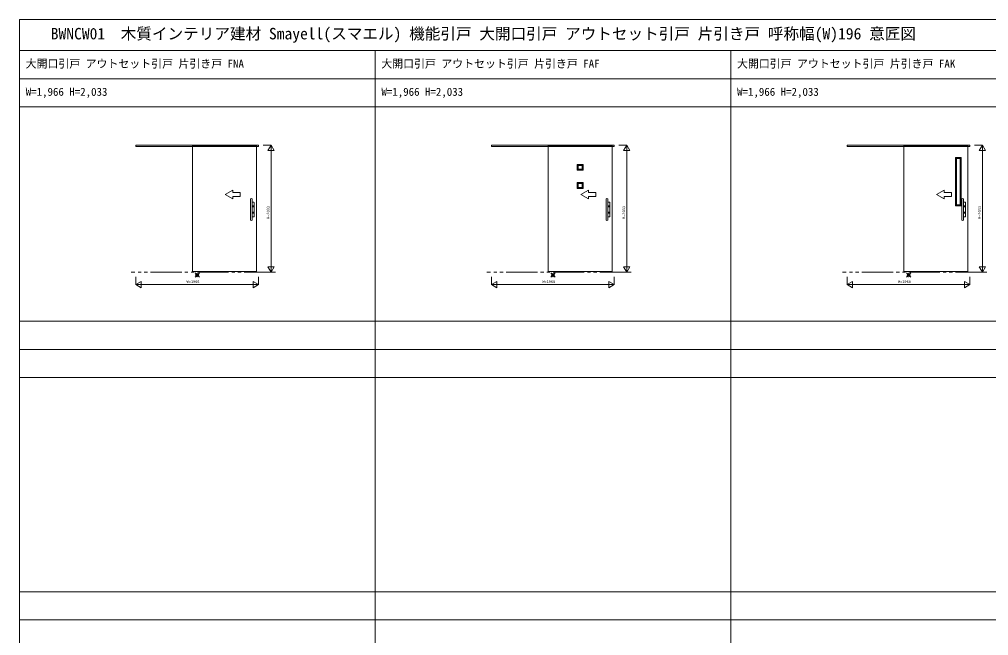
# Model space of a CAD drawing. Units: millimetres, scale not verified. Extents: x -14341 to 14341, y -10000 to 10000.
# Drawn here: x -14341 to 1192, y 130 to 10000 of the extents above; entities that cross this region are included whole.
import ezdxf
from ezdxf.enums import TextEntityAlignment as Align

# ---------------------------------------------------------------- set-up
doc = ezdxf.new("R2010")
doc.units = ezdxf.units.MM
doc.header["$LTSCALE"] = 50
doc.linetypes.add('USER1', pattern=[15, 10, -1, 1, -1, 1, -1])
for name, color, linetype, lineweight in [('0-0_0', 7, 'Continuous', 18), ('0-1_YKK_F1', 7, 'Continuous', 18), ('0-2_YKK_N1', 2, 'Continuous', 18), ('0-5_YKK_IN', 1, 'Continuous', 18), ('0-6_YKK_A1', 4, 'Continuous', 18)]:
    doc.layers.add(name, color=color, linetype=linetype, lineweight=lineweight)
doc.styles.add('ＭＳ ゴシック', font='')
doc.styles.get('ＭＳ ゴシック').set_extended_font_data('MS Gothic')

msp = doc.modelspace()

# ---------------------------------------------------------------- linework, layer by layer
at = {"layer": '0-0_0'}
msp.add_line((-8640.51, 8600), (-8640.51, 5165), dxfattribs=at)
at = {"layer": '0-1_YKK_F1'}
for p, q in [((-14340.51, 10000), (14340.51, 10000)), ((-14340.51, -10000), (-14340.51, 10000)), ((-14340.51, 9500), (14159.49, 9500)), ((-8640.51, -10000), (-8640.51, 9500)), ((-2940.51, -10000), (-2940.51, 9500)), ((-14340.51, 9050), (14159.49, 9050)), ((-14340.51, 8600), (14159.49, 8600)), ((-14340.51, 5165), (14159.49, 5165)), ((-14340.51, 4715), (14159.49, 4715)), ((-14340.51, 4265), (14159.49, 4265)), ((-14340.51, 830), (14159.49, 830)), ((-14340.51, 380), (14159.49, 380))]:
    msp.add_line(p, q, dxfattribs=at)
at = {"layer": '0-2_YKK_N1'}
for p, q in [((-10432.51, 7985.5), (-10307.51, 7985.5)), ((-10307.51, 7985.5), (-10307.51, 5952.5)), ((-4732.51, 7985.5), (-4607.51, 7985.5)), ((-4607.51, 7985.5), (-4607.51, 5952.5)), ((967.49, 7985.5), (1092.49, 7985.5)), ((1092.49, 7985.5), (1092.49, 5952.5)), ((-10357.51, 7898.9), (-10257.51, 7898.9)), ((-4657.51, 7898.9), (-4557.51, 7898.9)), ((1042.49, 7898.9), (1142.49, 7898.9)), ((-10357.51, 6039.1), (-10257.51, 6039.1)), ((-4657.51, 6039.1), (-4557.51, 6039.1)), ((1042.49, 6039.1), (1142.49, 6039.1)), ((-12473.51, 5752.5), (-12386.91, 5802.5)), ((-12473.51, 5752.5), (-12386.91, 5702.5)), ((-12386.91, 5802.5), (-12386.91, 5702.5)), ((-10594.11, 5802.5), (-10507.51, 5752.5)), ((-10507.51, 5877.5), (-10507.51, 5752.5)), ((-6773.51, 5752.5), (-6686.91, 5802.5)), ((-6773.51, 5752.5), (-6686.91, 5702.5)), ((-6686.91, 5802.5), (-6686.91, 5702.5)), ((-4894.11, 5802.5), (-4807.51, 5752.5)), ((-4807.51, 5877.5), (-4807.51, 5752.5)), ((-1073.51, 5752.5), (-986.91, 5802.5)), ((-1073.51, 5752.5), (-986.91, 5702.5)), ((-986.91, 5802.5), (-986.91, 5702.5)), ((805.89, 5802.5), (892.49, 5752.5)), ((892.49, 5877.5), (892.49, 5752.5))]:
    msp.add_line(p, q, dxfattribs=at)
for points in [[(-10357.51, 7898.9), (-10307.51, 7985.5), (-10257.51, 7898.9)], [(-4657.51, 7898.9), (-4607.51, 7985.5), (-4557.51, 7898.9)], [(1042.49, 7898.9), (1092.49, 7985.5), (1142.49, 7898.9)], [(-10357.51, 6039.1), (-10307.51, 5952.5), (-10257.51, 6039.1)], [(-4657.51, 6039.1), (-4607.51, 5952.5), (-4557.51, 6039.1)], [(1042.49, 6039.1), (1092.49, 5952.5), (1142.49, 6039.1)], [(-12473.51, 5877.5), (-12473.51, 5752.5), (-10507.51, 5752.5)], [(-10594.11, 5802.5), (-10594.11, 5702.5), (-10507.51, 5752.5)], [(-6773.51, 5877.5), (-6773.51, 5752.5), (-4807.51, 5752.5)], [(-4894.11, 5802.5), (-4894.11, 5702.5), (-4807.51, 5752.5)], [(-1073.51, 5877.5), (-1073.51, 5752.5), (892.49, 5752.5)], [(805.89, 5802.5), (805.89, 5702.5), (892.49, 5752.5)]]:
    msp.add_lwpolyline(points, dxfattribs=at)
at = {"layer": '0-5_YKK_IN'}
for p, q in [((-11525.86, 5868.62), (-11455.15, 5939.33)), ((-11525.86, 5939.33), (-11455.15, 5868.62)), ((-5825.86, 5868.62), (-5755.15, 5939.33)), ((-5825.86, 5939.33), (-5755.15, 5868.62)), ((-125.86, 5868.62), (-55.15, 5939.33)), ((-125.86, 5939.33), (-55.15, 5868.62))]:
    msp.add_line(p, q, dxfattribs=at)
for centre in [(-11490.51, 5903.97), (-5790.51, 5903.97), (-90.51, 5903.97)]:
    msp.add_circle(centre, 25, dxfattribs=at)
at = {"layer": '0-6_YKK_A1'}
for p, q in [((-12473.51, 7965.5), (-12473.51, 7985.5)), ((-12473.51, 7985.5), (-10507.51, 7985.5)), ((-12473.51, 7965.5), (-10507.51, 7965.5)), ((-11564.51, 5961.5), (-11564.51, 7977.44)), ((-11564.51, 7966.8), (-10542.51, 7966.8)), ((-10507.51, 7965.5), (-10507.51, 7985.5)), ((-6773.51, 7965.5), (-6773.51, 7985.5)), ((-6773.51, 7985.5), (-4807.51, 7985.5)), ((-6773.51, 7965.5), (-4807.51, 7965.5)), ((-5864.51, 5961.5), (-5864.51, 7977.44)), ((-5864.51, 7966.8), (-4842.51, 7966.8)), ((-4807.51, 7965.5), (-4807.51, 7985.5)), ((-1073.51, 7965.5), (-1073.51, 7985.5)), ((-1073.51, 7985.5), (892.49, 7985.5)), ((-1073.51, 7965.5), (892.49, 7965.5)), ((-164.51, 5961.5), (-164.51, 7977.44)), ((-164.51, 7966.8), (857.49, 7966.8)), ((892.49, 7965.5), (892.49, 7985.5)), ((662.99, 7788.94), (662.99, 7014.94)), ((754.99, 7788.94), (662.99, 7788.94)), ((678.99, 7772.94), (662.99, 7788.94)), ((678.99, 7772.94), (678.99, 7030.94)), ((738.99, 7772.94), (678.99, 7772.94)), ((738.99, 7772.94), (754.99, 7788.94)), ((-5399.51, 7677.44), (-5399.51, 7585.44)), ((-5307.51, 7677.44), (-5399.51, 7677.44)), ((-5383.51, 7661.44), (-5399.51, 7677.44)), ((-5383.51, 7661.44), (-5383.51, 7601.44)), ((-5323.51, 7661.44), (-5383.51, 7661.44)), ((-5323.51, 7661.44), (-5307.51, 7677.44)), ((-5383.51, 7601.44), (-5399.51, 7585.44)), ((-5323.51, 7601.44), (-5307.51, 7585.44)), ((-5399.51, 7385.44), (-5399.51, 7293.44)), ((-5307.51, 7385.44), (-5399.51, 7385.44)), ((-5383.51, 7369.44), (-5399.51, 7385.44)), ((-5383.51, 7309.44), (-5399.51, 7293.44)), ((-5383.51, 7369.44), (-5383.51, 7309.44)), ((-5323.51, 7369.44), (-5383.51, 7369.44)), ((-5323.51, 7369.44), (-5307.51, 7385.44)), ((-5323.51, 7309.44), (-5307.51, 7293.44)), ((-11041.01, 7195.91), (-10921.01, 7265.19)), ((-11041.01, 7195.91), (-10921.01, 7126.63)), ((-10921.01, 7225.91), (-10921.01, 7265.19)), ((-10921.01, 7126.63), (-10921.01, 7165.91)), ((-5341.01, 7195.91), (-5221.01, 7265.19)), ((-5341.01, 7195.91), (-5221.01, 7126.63)), ((-5221.01, 7225.91), (-5221.01, 7265.19)), ((-5221.01, 7126.63), (-5221.01, 7165.91)), ((358.99, 7195.91), (478.99, 7265.19)), ((358.99, 7195.91), (478.99, 7126.63)), ((478.99, 7225.91), (478.99, 7265.19)), ((478.99, 7126.63), (478.99, 7165.91)), ((-10638.51, 6784.98), (-10638.51, 7124.7)), ((-10610.51, 6784.98), (-10610.51, 7124.7)), ((-10610.51, 7069.34), (-10610.51, 7011.59)), ((-10610.51, 7011.59), (-10580.51, 7011.59)), ((-10610.51, 6998.09), (-10610.51, 6911.59)), ((-10610.51, 6998.09), (-10580.51, 6998.09)), ((-10581.01, 7069.84), (-10610.01, 7069.84)), ((-10580.51, 7069.34), (-10580.51, 6840.34)), ((-4938.51, 6784.98), (-4938.51, 7124.7)), ((-4910.51, 6784.98), (-4910.51, 7124.7)), ((-4910.51, 7069.34), (-4910.51, 7011.59)), ((-4910.51, 7011.59), (-4880.51, 7011.59)), ((-4910.51, 6998.09), (-4910.51, 6911.59)), ((-4910.51, 6998.09), (-4880.51, 6998.09)), ((-4881.01, 7069.84), (-4910.01, 7069.84)), ((-4880.51, 7069.34), (-4880.51, 6840.34)), ((678.99, 7030.94), (662.99, 7014.94)), ((738.99, 7030.94), (754.99, 7014.94)), ((761.49, 6784.98), (761.49, 7124.7)), ((789.49, 6784.98), (789.49, 7124.7)), ((789.49, 7069.34), (789.49, 7011.59)), ((789.49, 7011.59), (819.49, 7011.59)), ((789.49, 6998.09), (789.49, 6911.59)), ((789.49, 6998.09), (819.49, 6998.09)), ((818.99, 7069.84), (789.99, 7069.84)), ((819.49, 7069.34), (819.49, 6840.34)), ((-10610.51, 6911.59), (-10580.51, 6911.59)), ((-10610.51, 6898.09), (-10610.51, 6840.34)), ((-10610.51, 6898.09), (-10580.51, 6898.09)), ((-10581.01, 6839.84), (-10610.01, 6839.84)), ((-4910.51, 6911.59), (-4880.51, 6911.59)), ((-4910.51, 6898.09), (-4910.51, 6840.34)), ((-4910.51, 6898.09), (-4880.51, 6898.09)), ((-4881.01, 6839.84), (-4910.01, 6839.84)), ((789.49, 6911.59), (819.49, 6911.59)), ((789.49, 6898.09), (789.49, 6840.34)), ((789.49, 6898.09), (819.49, 6898.09)), ((818.99, 6839.84), (789.99, 6839.84)), ((-10542.51, 5961.5), (-11564.51, 5961.5)), ((-4842.51, 5961.5), (-5864.51, 5961.5)), ((857.49, 5961.5), (-164.51, 5961.5))]:
    msp.add_line(p, q, dxfattribs=at)
at = {"layer": '0-6_YKK_A1', "linetype": 'USER1'}
for p, q in [((-10238.35, 5952.5), (-12551.06, 5952.5)), ((-4538.35, 5952.5), (-6851.06, 5952.5)), ((1161.65, 5952.5), (-1151.06, 5952.5))]:
    msp.add_line(p, q, dxfattribs=at)
at = {"layer": '0-6_YKK_A1'}
for points in [[(-11564.51, 7977.44), (-10542.51, 7977.44), (-10542.51, 5961.5)], [(-5864.51, 7977.44), (-4842.51, 7977.44), (-4842.51, 5961.5)], [(-164.51, 7977.44), (857.49, 7977.44), (857.49, 5961.5)], [(662.99, 7014.94), (754.99, 7014.94), (754.99, 7788.94)], [(678.99, 7030.94), (738.99, 7030.94), (738.99, 7772.94)], [(-5399.51, 7585.44), (-5307.51, 7585.44), (-5307.51, 7677.44)], [(-5383.51, 7601.44), (-5323.51, 7601.44), (-5323.51, 7661.44)], [(-5399.51, 7293.44), (-5307.51, 7293.44), (-5307.51, 7385.44)], [(-5383.51, 7309.44), (-5323.51, 7309.44), (-5323.51, 7369.44)], [(-10921.01, 7225.91), (-10801.01, 7225.91), (-10801.01, 7165.91), (-10921.01, 7165.91)], [(-5221.01, 7225.91), (-5101.01, 7225.91), (-5101.01, 7165.91), (-5221.01, 7165.91)], [(478.99, 7225.91), (598.99, 7225.91), (598.99, 7165.91), (478.99, 7165.91)]]:
    msp.add_lwpolyline(points, dxfattribs=at)
for centre, radius, start, end in [((-10636.51, 7124.7), 2, 119.32717, 180), ((-10624.51, 7103.34), 26.5, 60.67283, 119.32717), ((-10612.51, 7124.7), 2, 0, 60.67283), ((-10610.01, 7069.34), 0.5, 90, 180), ((-10581.01, 7069.34), 0.5, 0, 90), ((-4936.51, 7124.7), 2, 119.32717, 180), ((-4924.51, 7103.34), 26.5, 60.67283, 119.32717), ((-4912.51, 7124.7), 2, 0, 60.67283), ((-4910.01, 7069.34), 0.5, 90, 180), ((-4881.01, 7069.34), 0.5, 0, 90), ((763.49, 7124.7), 2, 119.32717, 180), ((775.49, 7103.34), 26.5, 60.67283, 119.32717), ((787.49, 7124.7), 2, 0, 60.67283), ((789.99, 7069.34), 0.5, 90, 180), ((818.99, 7069.34), 0.5, 0, 90), ((-10610.01, 6840.34), 0.5, 180, 270), ((-10581.01, 6840.34), 0.5, 270, 0), ((-4910.01, 6840.34), 0.5, 180, 270), ((-4881.01, 6840.34), 0.5, 270, 0), ((789.99, 6840.34), 0.5, 180, 270), ((818.99, 6840.34), 0.5, 270, 0), ((-10636.51, 6784.98), 2, 180, 240.67283), ((-10624.51, 6806.34), 26.5, 240.67283, 299.32717), ((-10612.51, 6784.98), 2, 299.32717, 360), ((-4936.51, 6784.98), 2, 180, 240.67283), ((-4924.51, 6806.34), 26.5, 240.67283, 299.32717), ((-4912.51, 6784.98), 2, 299.32717, 0), ((763.49, 6784.98), 2, 180, 240.67283), ((775.49, 6806.34), 26.5, 240.67283, 299.32717), ((787.49, 6784.98), 2, 299.32717, 0)]:
    msp.add_arc(centre, radius, start, end, dxfattribs=at)

# ---------------------------------------------------------------- texts
at = {"layer": '0-0_0', "style": 'ＭＳ ゴシック'}
for s, height, p in [('BWNCW01  木質インテリア建材 Smayell(スマエル) 機能引戸 大開口引戸 アウトセット引戸 片引き戸 呼称幅(W)196 意匠図', 183.3, (-13838.51, 9625)), ('大開口引戸 アウトセット引戸 片引き戸 FNA', 128.3, (-14240.51, 9187.5)), ('大開口引戸 アウトセット引戸 片引き戸 FAF', 128.3, (-8540.51, 9187.5)), ('大開口引戸 アウトセット引戸 片引き戸 FAK', 128.3, (-2840.51, 9187.5)), ('W=1,966 H=2,033', 128.3, (-14238.51, 8737.5)), ('W=1,966 H=2,033', 128.3, (-8538.51, 8737.5)), ('W=1,966 H=2,033', 128.3, (-2838.51, 8737.5))]:
    msp.add_text(s, height=height, dxfattribs=at).set_placement(p, align=Align.BOTTOM_LEFT)
at = {"layer": '0-2_YKK_N1', "color": 7, "style": 'ＭＳ ゴシック'}
for p in [(-10319.51, 6804), (-4619.51, 6804), (1080.49, 6804)]:
    msp.add_text('H=2033', height=43.99, rotation=90, dxfattribs=at).set_placement(p, align=Align.BOTTOM_LEFT)
for p in [(-11660.51, 5764.5), (-5960.51, 5764.5), (-260.51, 5764.5)]:
    msp.add_text('W=1966', height=43.99, dxfattribs=at).set_placement(p, align=Align.BOTTOM_LEFT)

doc.saveas('drawing.dxf')
